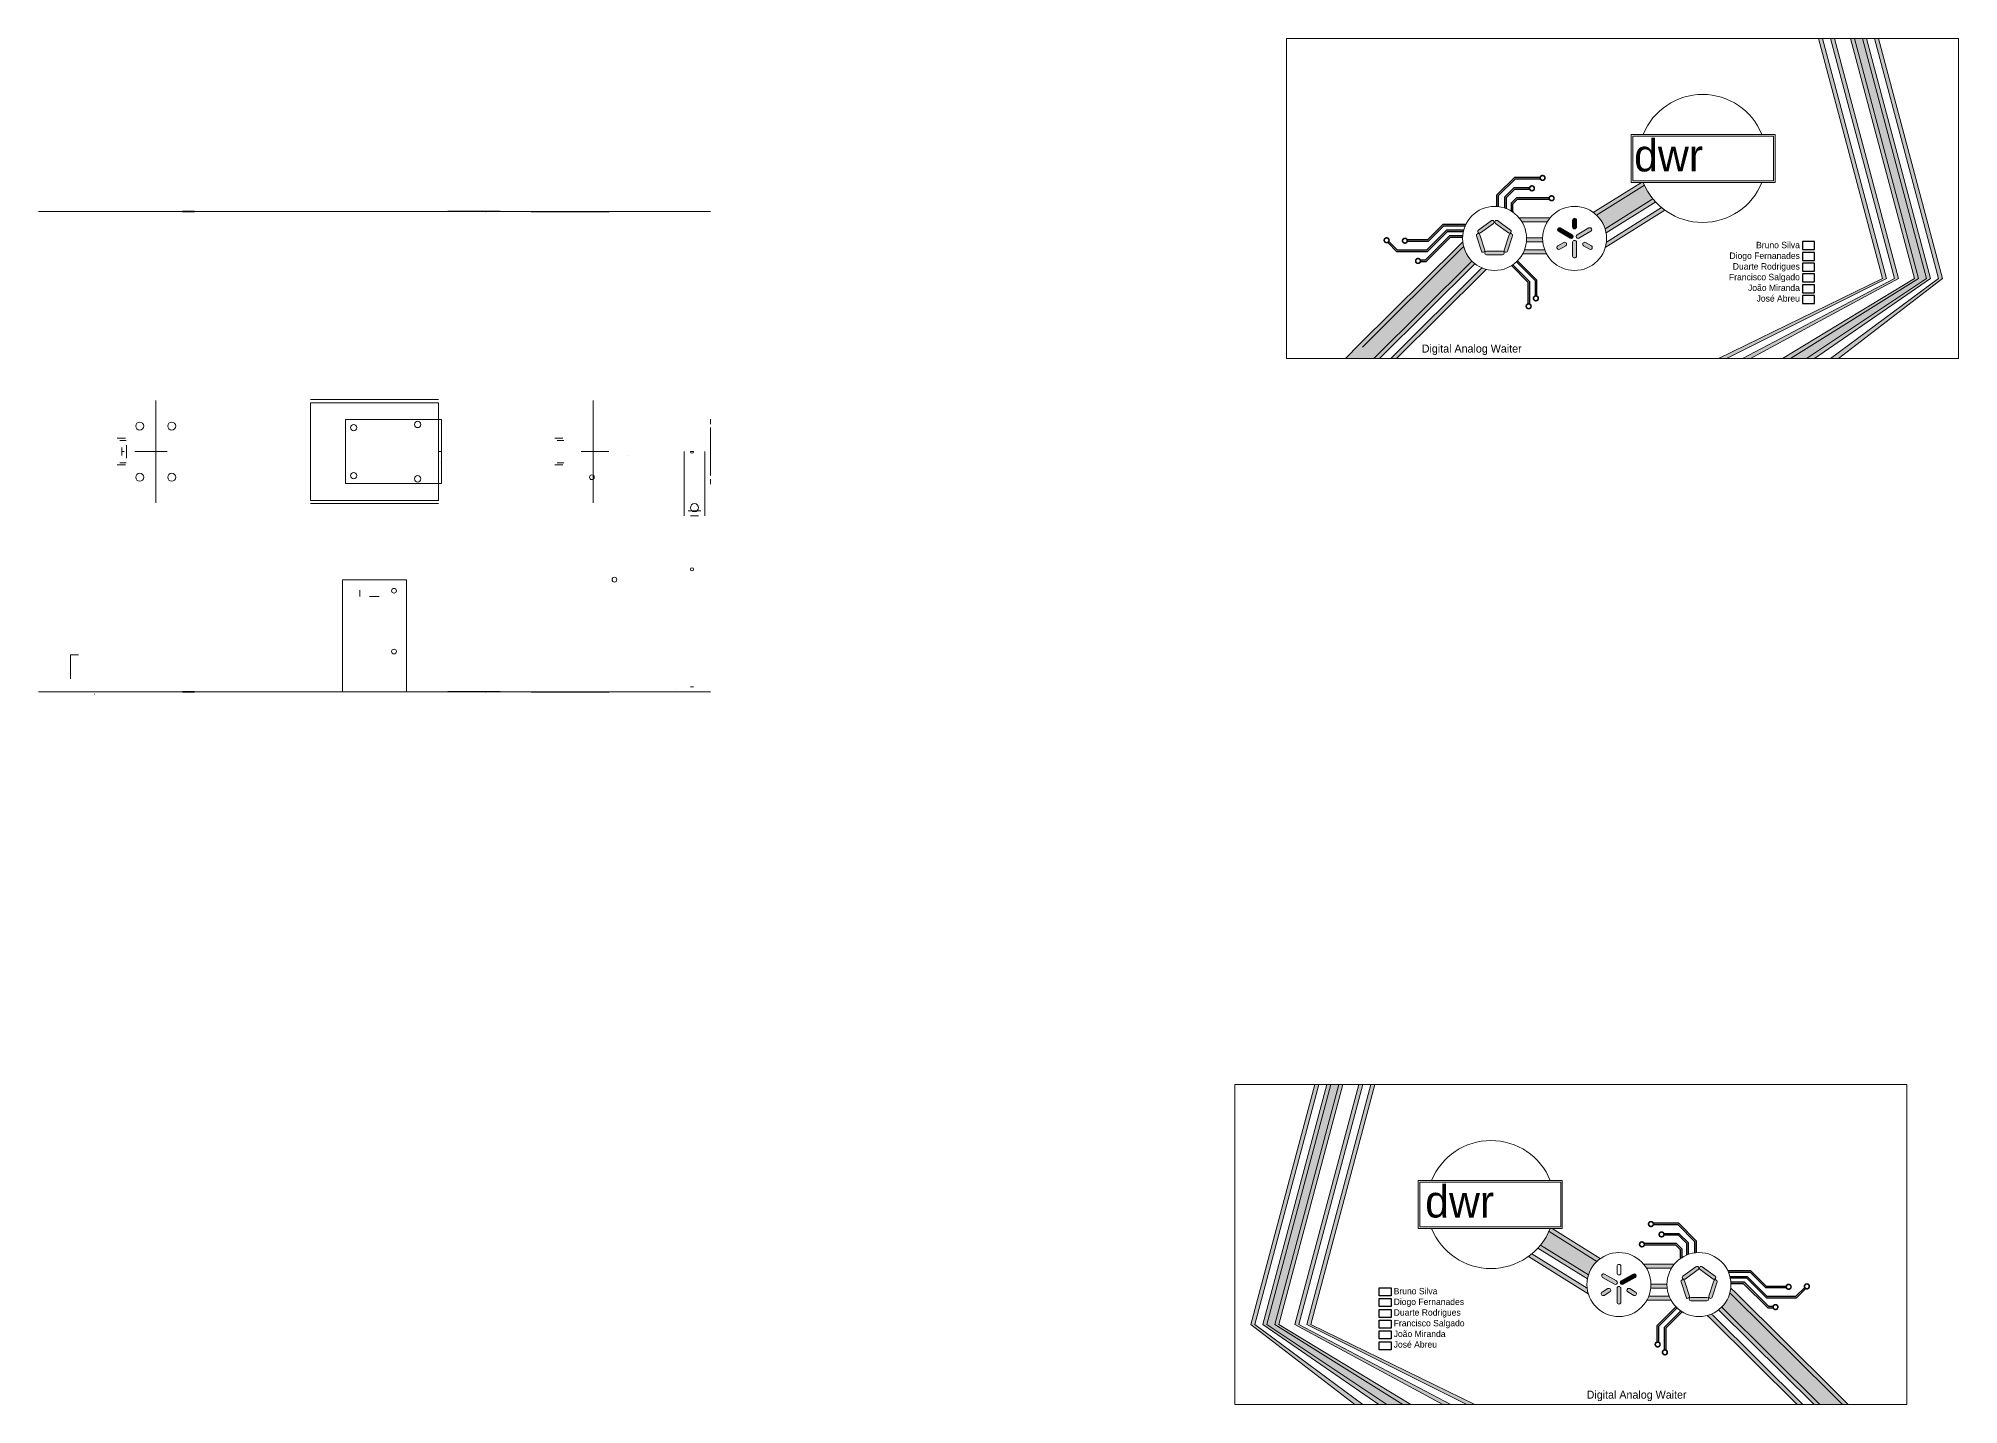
# Model space of a CAD drawing. Header units: millimetres. Extents: x 29 to 3003, y -283 to 1331.
# Drawn here: x 1803 to 3003, y -283 to 571 of the extents above; entities that cross this region are included whole.
import ezdxf

# ---------------------------------------------------------------- set-up
doc = ezdxf.new("R2010")
doc.units = ezdxf.units.MM
doc.layers.get('0').update_dxf_attribs({"lineweight": 9})
for name, color, linetype, lineweight in [('Caixa', 7, 'Continuous', 9), ('Hinges', 7, 'Continuous', 9), ('Motor', 7, 'Continuous', 9), ('Wheel', 7, 'Continuous', 9)]:
    doc.layers.add(name, color=color, linetype=linetype, lineweight=lineweight)
doc.layers.add('PCB', color=7, linetype='Continuous')
doc.styles.add('y', font='bgothl.ttf')
picture_1 = doc.add_image_def('image2.png', size_in_pixel=(450, 300))

# ---------------------------------------------------------------- blocks, each defined once
blk = doc.blocks.new('*U180')
for points in [[(1.2, 11.2, 1), (-1.2, 11.2), (-1.2, 7, 1), (1.2, 7)], [(-1.2, -2.6), (-1.2, -11.2, 1), (1.2, -11.2), (1.2, -2.6, 1)]]:
    blk.add_lwpolyline(points, format="xyb", close=True)
blk = doc.blocks.new('*U181')
at = {"color": 0, "linetype": 'ByBlock', "lineweight": -2, "transparency": 16777216}
for p, rotation in [((1024.8, 137.4), 120), ((1025.1, 137.4), 240)]:
    blk.add_blockref('*U180', p, dxfattribs=dict(at, rotation=rotation))
blk.add_blockref('*U180', (1025, 137.7), dxfattribs=at)
blk = doc.blocks.new('*U182')
blk.add_lwpolyline([(-5, -1.1, -1), (-5, 1.1), (5, 1.1, -1), (5, -1.1), (5, -1.1)], format="xyb", close=True)
blk = doc.blocks.new('*U183')
at = {"color": 0, "linetype": 'ByBlock', "lineweight": -2, "transparency": 16777216}
for p, rotation in [((1059.4, 144.6), 216), ((1070.1, 144.6), 144), ((1056.1, 134.5), 288), ((1073.4, 134.5), 71.99999999999999)]:
    blk.add_blockref('*U182', p, dxfattribs=dict(at, rotation=rotation))
blk.add_blockref('*U182', (1064.7, 128.2), dxfattribs=at)
blk = doc.blocks.new('*U178')
at = {"layer": 'PCB', "linetype": 'ByBlock'}
image = blk.add_image(picture_1, insert=(-3.75, -2.5), size_in_units=(7.5, 5), dxfattribs=at)
image.dxf.flags = 7
blk = doc.blocks.new('*U179')
at = {"layer": 'PCB', "color": 0, "linetype": 'ByBlock', "lineweight": -2, "transparency": 16777216}
for p in [(0, 0), (0, -6.7), (0, -13.5), (0, -20.2), (0, -27), (0, -33.7)]:
    blk.add_blockref('*U178', p, dxfattribs=at)
blk = doc.blocks.new('Livery')
at = {"layer": 'PCB', "linetype": 'ByBlock'}
h = blk.add_hatch(color=256, dxfattribs=at)
h.dxf.hatch_style = 1
h.paths.add_polyline_path([(332.5, 0), (335, 0), (375, -150), (275, -200), (270, -200), (372.5, -150)])
h.paths.add_polyline_path([(352.5, 0), (355, 0), (395, -150), (315, -200), (310, -200), (392.5, -150)])
h.paths.add_polyline_path([(340, 0), (342.5, 0), (382.5, -150), (290, -200), (285, -200), (380, -150)])
h.paths.add_polyline_path([(360, 0), (362.5, 0), (402.5, -150), (330, -200), (325, -200), (400, -150)])
h.paths.add_polyline_path([(367.5, 0), (370, 0), (410, -150), (345, -200), (340, -200), (407.5, -150)])
h.paths.add_polyline_path([(221.8, -90), (222.9, -90, 0.012187), (223.7, -91.8), (193.8, -110.5, 0.032941), (191.7, -108.8)])
h.paths.add_polyline_path([(229, -100.3, 0.015823), (230.7, -102.2), (199.7, -121.5, 0.032941), (199.1, -119)])
h.paths.add_polyline_path([(234.4, -105.7, 0.016645), (236.5, -107.4), (199.2, -130.7, 0.04326), (199.9, -127.3)])
h.paths.add_polyline_path([(107, -130.2), (110.1, -127.2, 0.03795), (110.7, -130.1), (108.8, -132), (47.4, -192.9), (40.3, -200), (36.8, -200), (45.6, -191.1)])
h.paths.add_polyline_path([(115.8, -139.1, 0.031339), (117.7, -140.8), (117.6, -140.9), (58, -200), (54.5, -200)])
h.paths.add_polyline_path([(121.1, -144.4), (122.2, -143.4, 0.034785), (124.8, -144.3), (122.9, -146.2), (68.7, -200), (65.1, -200)])
h.paths.add_polyline_path([(201.5, -197.5), (84.1, -197.5), (84.1, -190), (201.5, -190)], flags=9)
h.paths.add_polyline_path([(322.8, -169), (240, -169), (240, -123.8), (322.8, -123.8)], flags=9)
h.paths.add_polyline_path([(305.2, -87.2), (216.5, -87.2), (216.5, -62.6), (305.2, -62.6)], flags=9)
h = blk.add_hatch(dxfattribs=at)
h.set_pattern_fill('HONEY', color=256, scale=0.5)
h.set_pattern_definition([(0, (-437.5, -205), (2.38125, 1.3748153), [1.5875, -3.175]), (120, (-437.5, -205), (-2.38125, 1.3748153), [1.5875, -3.175]), (60, (-437.5, -205), (5e-09, 2.7496307), [-3.175, 1.5875])])
h.paths.add_polyline_path([(355, 0), (360, 0), (400, -150), (325, -200), (315, -200), (395, -150)])
h.paths.add_polyline_path([(108.8, -132), (110.7, -130.1, 0.131713), (115.8, -139.1), (54.5, -200), (40.3, -200), (47.4, -192.9)])
h.paths.add_polyline_path([(223.7, -91.8, 0.062746), (229, -100.3), (199.1, -119, 0.127017), (193.8, -110.5)])
h = blk.add_hatch(color=256, dxfattribs=at)
h.dxf.hatch_style = 1
h.paths.add_polyline_path([(144, -99.4), (164.2, -99.4, 0.085164), (164.1, -99.9, 0.085164), (164.2, -100.4), (144.4, -100.4), (141.5, -103.3), (141.5, -108), (141.5, -108.6, 0.014981), (140.5, -108), (140.5, -102.8)])
h.paths.add_polyline_path([(142.3, -93.2), (151.9, -93.2, 0.085164), (151.9, -93.7, 0.085164), (151.9, -94.2), (142.7, -94.2), (137.5, -99.4), (137.5, -106.5, 0.013347), (136.5, -106.1), (136.5, -98.9)])
h.paths.add_polyline_path([(142.6, -86.7), (158.6, -86.7, 0.085164), (158.5, -87.2, 0.085164), (158.6, -87.7), (143.1, -87.7), (132.5, -98.2), (132.5, -105.2, 0.012565), (131.5, -105.1), (131.5, -97.8)])
h.paths.add_polyline_path([(99.9, -119.9), (110.7, -119.9, 0.012843), (110.4, -120.9), (100.3, -120.9), (87.9, -133.3), (69, -133.3), (63.2, -127.5, 0.171573), (63.9, -126.8), (69.4, -132.3), (87.5, -132.3)])
h.paths.add_polyline_path([(101.8, -123.4), (110.1, -123.4, 0.012523), (110, -124.4), (102.3, -124.4), (87, -139.6), (83.6, -139.6, 0.085164), (83.7, -139.1, 0.085164), (83.6, -138.6), (86.6, -138.6)])
h.paths.add_polyline_path([(97.7, -116.3), (112, -116.3, 0.013708), (111.5, -117.3), (98.1, -117.3), (88.5, -126.9), (75.4, -126.9, 0.085164), (75.5, -126.4, 0.085164), (75.4, -125.9), (88.1, -125.9)])
h.paths.add_polyline_path([(143.7, -139.6, 0.012502), (144.4, -138.9), (156.3, -150.8), (156.3, -161, 0.171573), (155.3, -161), (155.3, -151.2)])
h.paths.add_polyline_path([(140.7, -142.2), (140.5, -142, 0.012774), (141.4, -141.5), (151.8, -151.9), (151.8, -165.9, 0.171573), (150.8, -165.9), (150.8, -152.3)])
h = blk.add_hatch(color=256, dxfattribs=at)
h.dxf.hatch_style = 1
h.paths.add_polyline_path([(190.1, -120.5, 1), (188.9, -118.5), (181.5, -122.7, 1), (182.7, -124.8)])
h.paths.add_polyline_path([(189.3, -131.7, 1), (190.5, -129.7), (186.8, -127.6, 1), (185.6, -129.6)])
h.paths.add_polyline_path([(181.2, -127.5, 1), (178.8, -127.5), (178.8, -136, 1), (181.2, -136)])
h.paths.add_polyline_path([(174.4, -129.6, 1), (173.2, -127.6), (169.5, -129.7, 1), (170.7, -131.7)])
h.paths.add_polyline_path([(171.1, -118.5, 1), (169.9, -120.5), (177.3, -124.8, 1), (178.5, -122.7)])
h.paths.add_polyline_path([(141.2, -123.4, 1), (139.2, -122.7), (136.1, -132.2, 1), (138.2, -132.9)])
h.paths.add_polyline_path([(138.7, -121.5, 1), (140, -119.7), (132, -113.8, 1), (130.7, -115.6)])
h.paths.add_polyline_path([(120, -119.7, 1), (121.3, -121.5), (129.3, -115.6, 1), (128, -113.8)])
h.paths.add_polyline_path([(121.8, -132.9, 1), (123.9, -132.2), (120.8, -122.7, 1), (118.8, -123.4)])
h.paths.add_polyline_path([(135, -135.2, 1), (135, -133), (125, -133, 1), (125, -135.2)])
h = blk.add_hatch(color=256, dxfattribs=at)
h.dxf.hatch_style = 1
h.paths.add_polyline_path([(162.9, -114.7, -0.038435), (164.7, -112.2), (145.3, -112.2, -0.038435), (147.1, -114.7)])
h.paths.add_polyline_path([(160.1, -127.2, -0.031314), (160, -124.7), (150, -124.7, -0.031314), (149.9, -127.2)])
h.paths.add_polyline_path([(148.7, -132.2, -0.034515), (147.5, -134.7), (162.5, -134.7, -0.034515), (161.3, -132.2)])
h = blk.add_hatch(color=256, dxfattribs=at)
h.dxf.hatch_style = 1
h.paths.add_polyline_path([(171.1, -118.5, 1), (169.9, -120.5), (177.3, -124.8, 1), (178.5, -122.7)])
at = {"layer": 'PCB', "linetype": 'ByBlock', "lineweight": -3}
h = blk.add_hatch(color=256, dxfattribs=at)
h.dxf.hatch_style = 1
h.paths.add_polyline_path([(181.2, -113.6, 1), (178.8, -113.6), (178.8, -117.8, 1), (181.2, -117.8)])
for p, q in [((332.5, 0), (372.5, -150)), ((335, 0), (375, -150)), ((380, -150), (340, 0)), ((342.5, 0), (382.5, -150)), ((352.5, 0), (392.5, -150)), ((355, 0), (395, -150)), ((360, 0), (400, -150)), ((362.5, 0), (402.5, -150)), ((367.5, 0), (407.5, -150)), ((370, 0), (410, -150)), ((260.4, -60), (215.4, -60)), ((215.4, -60), (215.4, -90)), ((260.4, -61), (216.4, -61)), ((216.4, -61), (216.4, -89)), ((305.4, -60), (260.4, -60)), ((304.4, -61), (260.4, -61)), ((304.4, -89), (304.4, -61)), ((305.4, -90), (305.4, -60)), ((221.8, -90), (191.7, -108.8)), ((223.7, -91.8), (193.8, -110.5)), ((215.4, -90), (305.4, -90)), ((216.4, -89), (304.4, -89)), ((229, -100.3), (199.1, -119)), ((236.5, -107.4), (199.2, -130.7)), ((230.7, -102.2), (199.7, -121.5)), ((234.4, -105.7), (199.9, -127.3)), ((164.7, -112.2), (145.3, -112.2)), ((162.9, -114.7), (147.1, -114.7)), ((107, -130.2), (45.6, -191.1)), ((107, -130.2), (110.1, -127.2)), ((108.8, -132), (110.7, -130.1)), ((160.1, -127.2), (149.9, -127.2)), ((160, -124.7), (150, -124.7)), ((108.8, -132), (47.4, -192.9)), ((115.8, -139.1), (54.5, -200)), ((117.6, -140.9), (58, -200)), ((117.6, -140.9), (117.7, -140.8)), ((121.1, -144.4), (122.2, -143.4)), ((162.5, -134.7), (147.5, -134.7)), ((161.3, -132.2), (148.7, -132.2)), ((121.1, -144.4), (65.1, -200)), ((122.9, -146.2), (68.7, -200)), ((122.9, -146.2), (124.8, -144.3)), ((270, -200), (372.5, -150)), ((275, -200), (375, -150)), ((380, -150), (285, -200)), ((290, -200), (382.5, -150)), ((310, -200), (392.5, -150)), ((315, -200), (395, -150)), ((325, -200), (400, -150)), ((330, -200), (402.5, -150)), ((407.5, -150), (340, -200)), ((410, -150), (345, -200)), ((45.6, -191.1), (36.8, -200))]:
    blk.add_line(p, q)
blk.add_lwpolyline([(0, -200), (420, -200), (420, 0), (0, 0)], close=True)
for centre in [(130, -125), (180, -125)]:
    blk.add_circle(centre, 20)
for start, end in [(22.017, 157.983), (202.0316, 337.9684)]:
    blk.add_arc((260, -75), 40, start, end)
at = {"layer": 'PCB', "linetype": 'ByBlock'}
for p, q in [((141.5, -108), (141.5, -108.6)), ((140.7, -142.2), (140.5, -142))]:
    blk.add_line(p, q, dxfattribs=at)
for points in [[(131.5, -105.1), (131.5, -97.8), (142.6, -86.7), (158.6, -86.7)], [(132.5, -105.2), (132.5, -98.2), (143.1, -87.7), (158.6, -87.7)], [(136.5, -106.1), (136.5, -98.9), (142.3, -93.2), (151.9, -93.2)], [(137.5, -106.5), (137.5, -99.4), (142.7, -94.2), (151.9, -94.2)], [(140.5, -108), (140.5, -102.8), (144, -99.4), (164.2, -99.4)], [(141.5, -108), (141.5, -103.3), (144.4, -100.4), (164.2, -100.4)], [(110.7, -119.9), (99.9, -119.9), (87.5, -132.3), (69.4, -132.3), (63.9, -126.8)], [(112, -116.3), (97.7, -116.3), (88.1, -125.9), (75.4, -125.9)], [(111.5, -117.3), (98.1, -117.3), (88.5, -126.9), (75.4, -126.9)], [(110.4, -120.9), (100.3, -120.9), (87.9, -133.3), (69, -133.3), (63.2, -127.5)], [(110.1, -123.4), (101.8, -123.4), (86.6, -138.6), (83.6, -138.6)], [(110, -124.4), (102.3, -124.4), (87, -139.6), (83.6, -139.6)], [(140.7, -142.2), (150.8, -152.3), (150.8, -165.9)], [(141.4, -141.5), (151.8, -151.9), (151.8, -165.9)], [(143.7, -139.6), (155.3, -151.2), (155.3, -161)], [(144.4, -138.9), (156.3, -150.8), (156.3, -161)]]:
    blk.add_lwpolyline(points, dxfattribs=at)
at = {"xscale": -1}
for name, p in [('*U183', (1194.7, -262.3)), ('*U181', (1205, -262.5))]:
    blk.add_blockref(name, p, dxfattribs=at)
at = {"layer": 'PCB', "linetype": 'ByBlock', "lineweight": -3, "xscale": -1}
blk.add_blockref('*U179', (326.1, -129.5), dxfattribs=at)
at = {"style": 'y'}
for s, height, p in [('dwr', 20, (217.2, -83.1)), ('Digital Analog Waiter', 5, (84.5, -196.3))]:
    blk.add_text(s, height=height, dxfattribs=at).set_placement(p)
at = {"insert": (320.8, -127.1), "char_height": 4, "attachment_point": 3, "style": 'y'}
blk.add_mtext_dynamic_manual_height_columns('Bruno Silva\\PDiogo Fernanades\\PDuarte Rodrigues\\PFrancisco Salgado\\PJoão Miranda\\PJosé Abreu', width=86.607, gutter_width=150, heights=[0], dxfattribs=at)
blk = doc.blocks.new('*U200')
for points in [[(1.2, 11.2, 1), (-1.2, 11.2), (-1.2, 7, 1), (1.2, 7)], [(-1.2, -2.6), (-1.2, -11.2, 1), (1.2, -11.2), (1.2, -2.6, 1)]]:
    blk.add_lwpolyline(points, format="xyb", close=True)
blk = doc.blocks.new('*U202')
at = {"color": 0, "linetype": 'ByBlock', "lineweight": -2, "transparency": 16777216}
for p, rotation in [((1024.8, 137.4), 120), ((1025.1, 137.4), 240)]:
    blk.add_blockref('*U200', p, dxfattribs=dict(at, rotation=rotation))
blk.add_blockref('*U200', (1025, 137.7), dxfattribs=at)
blk = doc.blocks.new('*U203')
blk.add_lwpolyline([(-5, -1.1, -1), (-5, 1.1), (5, 1.1, -1), (5, -1.1), (5, -1.1)], format="xyb", close=True)
blk = doc.blocks.new('*U204')
at = {"color": 0, "linetype": 'ByBlock', "lineweight": -2, "transparency": 16777216}
for p, rotation in [((1059.4, 144.6), 216), ((1070.1, 144.6), 144), ((1056.1, 134.5), 288), ((1073.4, 134.5), 71.99999999999999)]:
    blk.add_blockref('*U203', p, dxfattribs=dict(at, rotation=rotation))
blk.add_blockref('*U203', (1064.7, 128.2), dxfattribs=at)
blk = doc.blocks.new('*U205')
at = {"layer": 'PCB', "linetype": 'ByBlock'}
image = blk.add_image(picture_1, insert=(-3.75, -2.5), size_in_units=(7.5, 5), dxfattribs=at)
image.dxf.flags = 7
blk = doc.blocks.new('*U206')
at = {"layer": 'PCB', "color": 0, "linetype": 'ByBlock', "lineweight": -2, "transparency": 16777216}
for p in [(0, 0), (0, -6.7), (0, -13.5), (0, -20.2), (0, -27), (0, -33.7)]:
    blk.add_blockref('*U205', p, dxfattribs=at)
blk = doc.blocks.new('Livery 2')
at = {"layer": 'PCB', "linetype": 'ByBlock'}
h = blk.add_hatch(color=256, dxfattribs=at)
h.dxf.hatch_style = 1
h.paths.add_polyline_path([(87.5, 0), (85, 0), (45, -150), (145, -200), (150, -200), (47.5, -150)])
h.paths.add_polyline_path([(67.5, 0), (65, 0), (25, -150), (105, -200), (110, -200), (27.5, -150)])
h.paths.add_polyline_path([(80, 0), (77.5, 0), (37.5, -150), (130, -200), (135, -200), (40, -150)])
h.paths.add_polyline_path([(60, 0), (57.5, 0), (17.5, -150), (90, -200), (95, -200), (20, -150)])
h.paths.add_polyline_path([(52.5, 0), (50, 0), (10, -150), (75, -200), (80, -200), (12.5, -150)])
h.paths.add_polyline_path([(198.2, -90), (197.1, -90, -0.012187), (196.3, -91.8), (226.2, -110.5, -0.032941), (228.3, -108.8)])
h.paths.add_polyline_path([(191, -100.3, -0.015823), (189.3, -102.2), (220.3, -121.5, -0.032941), (220.9, -119)])
h.paths.add_polyline_path([(185.6, -105.7, -0.016645), (183.5, -107.4), (220.8, -130.7, -0.04326), (220.1, -127.3)])
h.paths.add_polyline_path([(313, -130.2), (309.9, -127.2, -0.03795), (309.3, -130.1), (311.2, -132), (372.6, -192.9), (379.7, -200), (383.2, -200), (374.4, -191.1)])
h.paths.add_polyline_path([(304.2, -139.1, -0.031339), (302.3, -140.8), (302.4, -140.9), (362, -200), (365.5, -200)])
h.paths.add_polyline_path([(298.9, -144.4), (297.8, -143.4, -0.034785), (295.2, -144.3), (297.1, -146.2), (351.3, -200), (354.9, -200)])
h.paths.add_polyline_path([(218.5, -197.5), (335.9, -197.5), (335.9, -190), (218.5, -190)], flags=9)
h.paths.add_polyline_path([(97.2, -169), (180, -169), (180, -123.8), (97.2, -123.8)], flags=9)
h.paths.add_polyline_path([(114.8, -87.2), (203.5, -87.2), (203.5, -62.6), (114.8, -62.6)], flags=9)
h = blk.add_hatch(dxfattribs=at)
h.set_pattern_fill('HONEY', color=256, scale=0.5)
h.set_pattern_definition([(0, (-5, -205), (2.38125, 1.3748153), [1.5875, -3.175]), (120, (-5, -205), (-2.38125, 1.3748153), [1.5875, -3.175]), (60, (-5, -205), (5e-09, 2.7496307), [-3.175, 1.5875])])
h.paths.add_polyline_path([(65, 0), (60, 0), (20, -150), (95, -200), (105, -200), (25, -150)])
h.paths.add_polyline_path([(365.5, -200), (379.7, -200), (372.6, -192.9), (311.2, -132), (309.3, -130.1, -0.131713), (304.2, -139.1)])
h.paths.add_polyline_path([(220.9, -119, -0.127017), (226.2, -110.5), (196.3, -91.8, -0.062746), (191, -100.3)])
h = blk.add_hatch(color=256, dxfattribs=at)
h.dxf.hatch_style = 1
h.paths.add_polyline_path([(276, -99.4), (255.8, -99.4, -0.085164), (255.9, -99.9, -0.085164), (255.8, -100.4), (275.6, -100.4), (278.5, -103.3), (278.5, -108), (278.5, -108.6, -0.014981), (279.5, -108), (279.5, -102.8)])
h.paths.add_polyline_path([(277.7, -93.2), (268.1, -93.2, -0.085164), (268.1, -93.7, -0.085164), (268.1, -94.2), (277.3, -94.2), (282.5, -99.4), (282.5, -106.5, -0.013347), (283.5, -106.1), (283.5, -98.9)])
h.paths.add_polyline_path([(277.4, -86.7), (261.4, -86.7, -0.085164), (261.5, -87.2, -0.085164), (261.4, -87.7), (276.9, -87.7), (287.5, -98.2), (287.5, -105.2, -0.012565), (288.5, -105.1), (288.5, -97.8)])
h.paths.add_polyline_path([(320.1, -119.9), (309.3, -119.9, -0.012843), (309.6, -120.9), (319.7, -120.9), (332.1, -133.3), (351, -133.3), (356.8, -127.5, -0.171573), (356.1, -126.8), (350.6, -132.3), (332.5, -132.3)])
h.paths.add_polyline_path([(318.2, -123.4), (309.9, -123.4, -0.012523), (310, -124.4), (317.7, -124.4), (333, -139.6), (336.4, -139.6, -0.085164), (336.3, -139.1, -0.085164), (336.4, -138.6), (333.4, -138.6)])
h.paths.add_polyline_path([(322.3, -116.3), (308, -116.3, -0.013708), (308.5, -117.3), (321.9, -117.3), (331.5, -126.9), (344.6, -126.9, -0.085164), (344.5, -126.4, -0.085164), (344.6, -125.9), (331.9, -125.9)])
h.paths.add_polyline_path([(276.3, -139.6, -0.012502), (275.6, -138.9), (263.7, -150.8), (263.7, -161, -0.171573), (264.7, -161), (264.7, -151.2)])
h.paths.add_polyline_path([(279.3, -142.2), (279.5, -142, -0.012774), (278.6, -141.5), (268.2, -151.9), (268.2, -165.9, -0.171573), (269.2, -165.9), (269.2, -152.3)])
h = blk.add_hatch(color=256, dxfattribs=at)
h.dxf.hatch_style = 1
h.paths.add_polyline_path([(237.3, -124.8, 1), (238.5, -122.7), (231.1, -118.5, 1), (229.9, -120.5)])
h.paths.add_polyline_path([(233.2, -127.6), (229.5, -129.7, 1), (230.7, -131.7), (234.4, -129.6, 1)])
h.paths.add_polyline_path([(238.8, -136, 1), (241.2, -136), (241.2, -127.5, 1), (238.8, -127.5)])
h.paths.add_polyline_path([(249.3, -131.7, 1), (250.5, -129.7), (246.8, -127.6, 1), (245.6, -129.6)])
h.paths.add_polyline_path([(241.5, -122.7, 1), (242.7, -124.8), (250.1, -120.5, 1), (248.9, -118.5)])
h.paths.add_polyline_path([(281.8, -132.9, 1), (283.9, -132.2), (280.8, -122.7, 1), (278.8, -123.4)])
h.paths.add_polyline_path([(289.3, -115.6, 1), (288, -113.8), (280, -119.7, 1), (281.3, -121.5)])
h.paths.add_polyline_path([(292, -113.8, 1), (290.7, -115.6), (298.7, -121.5, 1), (300, -119.7)])
h.paths.add_polyline_path([(301.2, -123.4, 1), (299.2, -122.7), (296.1, -132.2, 1), (298.2, -132.9)])
h.paths.add_polyline_path([(295, -135.2, 1), (295, -133), (285, -133, 1), (285, -135.2)])
h = blk.add_hatch(color=256, dxfattribs=at)
h.dxf.hatch_style = 1
h.paths.add_polyline_path([(241.5, -122.7, 1), (242.7, -124.8), (250.1, -120.5, 1), (248.9, -118.5)])
h = blk.add_hatch(color=256, dxfattribs=at)
h.dxf.hatch_style = 1
h.paths.add_polyline_path([(272.9, -114.7, -0.038435), (274.7, -112.2), (255.3, -112.2, -0.038435), (257.1, -114.7)])
h.paths.add_polyline_path([(270.1, -127.2, -0.031314), (270, -124.7), (260, -124.7, -0.031314), (259.9, -127.2)])
h.paths.add_polyline_path([(258.7, -132.2, -0.034515), (257.5, -134.7), (272.5, -134.7, -0.034515), (271.3, -132.2)])
for p, q in [((0, 0), (50, 0)), ((50, 0), (10, -150)), ((52.5, 0), (12.5, -150)), ((57.5, 0), (17.5, -150)), ((60, 0), (20, -150)), ((65, 0), (25, -150)), ((67.5, 0), (27.5, -150)), ((77.5, 0), (37.5, -150)), ((40, -150), (80, 0)), ((85, 0), (45, -150)), ((87.5, 0), (47.5, -150)), ((114.6, -90), (114.6, -60)), ((114.6, -60), (159.6, -60)), ((115.6, -89), (115.6, -61)), ((115.6, -61), (159.6, -61)), ((159.6, -60), (204.6, -60)), ((159.6, -61), (203.6, -61)), ((203.6, -61), (203.6, -89)), ((204.6, -60), (204.6, -90)), ((204.6, -90), (114.6, -90)), ((203.6, -89), (115.6, -89)), ((196.3, -91.8), (226.2, -110.5)), ((198.2, -90), (228.3, -108.8)), ((183.5, -107.4), (220.8, -130.7)), ((185.6, -105.7), (220.1, -127.3)), ((189.3, -102.2), (220.3, -121.5)), ((191, -100.3), (220.9, -119)), ((255.3, -112.2), (274.7, -112.2)), ((257.1, -114.7), (272.9, -114.7)), ((259.9, -127.2), (270.1, -127.2)), ((260, -124.7), (270, -124.7)), ((311.2, -132), (309.3, -130.1)), ((313, -130.2), (309.9, -127.2)), ((313, -130.2), (374.4, -191.1)), ((257.5, -134.7), (272.5, -134.7)), ((258.7, -132.2), (271.3, -132.2)), ((298.9, -144.4), (297.8, -143.4)), ((302.4, -140.9), (302.3, -140.8)), ((302.4, -140.9), (362, -200)), ((304.2, -139.1), (365.5, -200)), ((311.2, -132), (372.6, -192.9)), ((10, -150), (75, -200)), ((12.5, -150), (80, -200)), ((90, -200), (17.5, -150)), ((95, -200), (20, -150)), ((105, -200), (25, -150)), ((110, -200), (27.5, -150)), ((130, -200), (37.5, -150)), ((40, -150), (135, -200)), ((145, -200), (45, -150)), ((150, -200), (47.5, -150)), ((297.1, -146.2), (295.2, -144.3)), ((297.1, -146.2), (351.3, -200)), ((298.9, -144.4), (354.9, -200)), ((374.4, -191.1), (383.2, -200)), ((0, -200), (75, -200)), ((372.6, -192.9), (379.7, -200))]:
    blk.add_line(p, q)
blk.add_lwpolyline([(0, -200), (420, -200), (420, 0), (0, 0)], close=True)
for centre in [(240, -125), (290, -125)]:
    blk.add_circle(centre, 20)
for start, end in [(22.017, 157.983), (202.0316, 337.9684)]:
    blk.add_arc((160, -75), 40, start, end)
for p, q in [((278.5, -108), (278.5, -108.6)), ((279.3, -142.2), (279.5, -142))]:
    blk.add_line(p, q, dxfattribs=at)
for points in [[(288.5, -105.1), (288.5, -97.8), (277.4, -86.7), (261.4, -86.7)], [(287.5, -105.2), (287.5, -98.2), (276.9, -87.7), (261.4, -87.7)], [(283.5, -106.1), (283.5, -98.9), (277.7, -93.2), (268.1, -93.2)], [(282.5, -106.5), (282.5, -99.4), (277.3, -94.2), (268.1, -94.2)], [(279.5, -108), (279.5, -102.8), (276, -99.4), (255.8, -99.4)], [(278.5, -108), (278.5, -103.3), (275.6, -100.4), (255.8, -100.4)], [(308, -116.3), (322.3, -116.3), (331.9, -125.9), (344.6, -125.9)], [(308.5, -117.3), (321.9, -117.3), (331.5, -126.9), (344.6, -126.9)], [(309.3, -119.9), (320.1, -119.9), (332.5, -132.3), (350.6, -132.3), (356.1, -126.8)], [(309.6, -120.9), (319.7, -120.9), (332.1, -133.3), (351, -133.3), (356.8, -127.5)], [(309.9, -123.4), (318.2, -123.4), (333.4, -138.6), (336.4, -138.6)], [(310, -124.4), (317.7, -124.4), (333, -139.6), (336.4, -139.6)], [(275.6, -138.9), (263.7, -150.8), (263.7, -161)], [(276.3, -139.6), (264.7, -151.2), (264.7, -161)], [(278.6, -141.5), (268.2, -151.9), (268.2, -165.9)], [(279.3, -142.2), (269.2, -152.3), (269.2, -165.9)]]:
    blk.add_lwpolyline(points, dxfattribs=at)
for name, p in [('*U202', (-785, -262.5)), ('*U204', (-774.7, -262.3))]:
    blk.add_blockref(name, p)
at = {"layer": 'PCB', "linetype": 'ByBlock', "lineweight": -3}
blk.add_blockref('*U206', (93.9, -129.5), dxfattribs=at)
at = {"style": 'y'}
for s, height, p in [('dwr', 20, (118.9, -83.1)), ('Digital Analog Waiter', 5, (219.8, -196.3))]:
    blk.add_text(s, height=height, dxfattribs=at).set_placement(p)
at = {"insert": (99.2, -127.1), "char_height": 4, "attachment_point": 1, "style": 'y'}
blk.add_mtext_dynamic_manual_height_columns('Bruno Silva\\PDiogo Fernanades\\PDuarte Rodrigues\\PFrancisco Salgado\\PJoão Miranda\\PJosé Abreu', width=86.607, gutter_width=150, heights=[0], dxfattribs=at)

msp = doc.modelspace()

# ---------------------------------------------------------------- linework, layer by layer
for p, q in [((1973.291, 345.106, -1.614), (2053.291, 345.106, -1.614)), ((1838.198, 161.106, 40.387), (1838.291, 161.106, 50.386))]:
    msp.add_line(p, q)
at = {"extrusion": (0, -1, 0)}
for p, q in [((2013.291, 343.106, -39.614), (1973.291, 343.106, -39.614)), ((1973.291, 343.106, -39.614), (1973.291, 343.106, -64.614)), ((1973.291, 343.106, -64.614), (2053.291, 343.106, -64.614)), ((1973.291, 343.106, -64.614), (1973.291, 282.106, -64.614)), ((2013.291, 343.106, -59.614), (2013.291, 343.106, -39.614)), ((2053.291, 343.106, -39.614), (2013.291, 343.106, -39.614)), ((2053.291, 343.106, -64.614), (2053.291, 343.106, -39.614)), ((2053.291, 282.106, -64.614), (2053.291, 343.106, -64.614)), ((1973.291, 282.106, -64.614), (1973.291, 282.106, -39.614)), ((1973.291, 282.106, -39.614), (2053.291, 282.106, -39.614)), ((2053.291, 282.106, -64.614), (1973.291, 282.106, -64.614)), ((2053.291, 282.106, -39.614), (2053.291, 282.106, -64.614)), ((1828.439, 185.606, 183.468), (1823.291, 185.606, 180.386)), ((1823.291, 185.606, 180.386), (1823.291, 170.606, 180.386))]:
    msp.add_line(p, q, dxfattribs=at)
at = {"extrusion": (0, 0, -1)}
for p, q in [((2055.291, 332.606, -66.614), (1995.291, 332.606, -66.614)), ((1995.291, 332.606, -66.614), (1995.291, 312.606, -66.614)), ((2055.291, 292.606, -66.614), (2055.291, 332.606, -66.614)), ((1995.291, 312.606, -66.614), (1995.291, 292.606, -66.614)), ((2055.291, 312.606, -66.614), (2053.291, 312.606, -66.614)), ((1995.291, 292.606, -66.614), (2055.291, 292.606, -66.614))]:
    msp.add_line(p, q, dxfattribs=at)
at = {"extrusion": (1, -4.44089e-16, 0)}
for p, q in [((2223.291, 312.606, 70.386), (2223.291, 327.606, 70.386)), ((2223.291, 327.606, 70.386), (2223.291, 327.606, 80.386)), ((2223.291, 327.606, 80.386), (2223.291, 312.606, 80.386)), ((2223.291, 312.606, 80.386), (2223.291, 297.606, 80.386)), ((2223.291, 297.606, 70.386), (2223.291, 312.606, 70.386)), ((2223.291, 297.606, 80.386), (2223.291, 297.606, 70.386))]:
    msp.add_line(p, q, dxfattribs=at)
at = {"extrusion": (0, 1.59117e-12, -1)}
msp.add_line((2055.291, 312.606, -66.614), (2053.291, 312.606, -66.614), dxfattribs=at)
at = {"extrusion": (1, 3.72744e-14, 5.45697e-14)}
msp.add_line((2054.541, 305.606, -65.464), (2054.541, 305.606, -65.464), dxfattribs=at)
msp.add_line((2054.541, 305.606, -65.464), (2054.541, 305.606, -65.464), dxfattribs=at)
msp.add_line((2054.541, 305.606, -65.464), (2054.541, 305.606, -65.464), dxfattribs=at)
msp.add_line((2054.541, 305.606, -65.464), (2054.541, 305.606, -65.464), dxfattribs=at)
at = {"extrusion": (-4.44089e-16, 0, -1)}
msp.add_line((2053.291, 280.106, -1.614), (1973.291, 280.106, -1.614), dxfattribs=at)
at = {"extrusion": (1.42109e-15, -1, -3.9443e-32)}
for p, q in [((2010.291, 280.106, -49.614), (2010.291, 280.106, -11.614)), ((2016.291, 280.106, -49.614), (2016.291, 280.106, -11.614))]:
    msp.add_line(p, q, dxfattribs=at)
at = {"extrusion": (1.33227e-15, -1, 0)}
msp.add_line((2010.291, 280.106, -49.614), (2013.291, 280.106, -49.614), dxfattribs=at)
at = {"extrusion": (0, -4.44089e-16, -1)}
msp.add_circle((-2000.291, 327.606, 67.614), 2, dxfattribs=at)
at = {"extrusion": (0, 0, -1)}
for centre in [(-2040.291, 329.606, 67.614), (-2000.291, 297.606, 67.614), (-2040.291, 295.606, 67.614)]:
    msp.add_circle(centre, 2, dxfattribs=at)
at = {"extrusion": (1, -4.44089e-16, 0)}
for centre in [(331.356, 75.386, 2223.291), (293.856, 75.386, 2223.291)]:
    msp.add_circle(centre, 1.5, dxfattribs=at)
at = {"extrusion": (0, -1, 0)}
for centre, radius in [((1823.291, 180.386, -162.606), 6), ((1838.291, 50.386, -162.606), 10)]:
    msp.add_circle(centre, radius, dxfattribs=at)
at = {"extrusion": (-4.05009e-14, -1, 0)}
for centre, start, end in [((2013.291, -49.614, -282.106), 180, 0), ((2013.291, -44.614, -282.106), 0, 180)]:
    msp.add_arc(centre, 3, start, end, dxfattribs=at)
at = {"extrusion": (1.42109e-15, -1, -3.9443e-32)}
msp.add_arc((2013.291, -49.614, -280.106), 3, 180, 0, dxfattribs=at)
at = {"extrusion": (2.62743e-46, -1, 5.91646e-31)}
msp.add_arc((2013.291, -11.614, -280.106), 3, 0, 180, dxfattribs=at)
at = {"layer": 'Caixa', "extrusion": (0, 1, 0)}
msp.add_line((2201.791, 164.106, 3.386), (2201.791, 164.106, 198.886), dxfattribs=at)
at = {"layer": 'Caixa'}
msp.add_line((2223.291, 162.606, 200.386), (2223.291, 162.606, 200.386), dxfattribs=at)
at = {"layer": 'Caixa', "elevation": 3.386}
msp.add_lwpolyline([(2212.791, 312.606), (2210.791, 312.606, 1)], format="xyb", close=True, dxfattribs=at)
at = {"layer": 'Caixa'}
for centre, radius in [((2149.216, 296.606, 1.886), 1.5), ((2213.291, 277.606, 1.886), 2.5), ((2211.791, 239.106, 3.386), 1), ((2163.291, 232.606, 1.886), 1.5), ((2025.541, 225.696, 1.886), 1.5), ((2025.541, 187.696, 1.886), 1.5)]:
    msp.add_circle(centre, radius, dxfattribs=at)
at = {"layer": 'Caixa', "extrusion": (0, 1, 0)}
for centre in [(-2211.791, 133.72, 165.606), (-2211.791, 68.553, 165.606)]:
    msp.add_circle(centre, 1, dxfattribs=at)
at = {"layer": 'Hinges'}
for p, q in [((1856.866, 312.606, -20.937), (1855.366, 312.606, -20.937)), ((1993.266, 162.606, 0.386), (1993.266, 232.606, 0.386)), ((1993.266, 232.606, 0.386), (2033.316, 232.606, 0.386)), ((2033.316, 232.606, 0.386), (2033.316, 162.606, 0.386))]:
    msp.add_line(p, q, dxfattribs=at)
at = {"layer": 'Hinges', "extrusion": (0, 0, -1)}
for p, q in [((2206.791, 312.606, 0.386), (2206.791, 272.606, 0.386)), ((2219.791, 312.606, 0.386), (2219.791, 272.606, 0.386))]:
    msp.add_line(p, q, dxfattribs=at)
at = {"layer": 'Hinges', "extrusion": (-1, 0, 0)}
msp.add_line((1855.366, 310.115, -23.421), (1855.366, 310.106, -5.523), dxfattribs=at)
at = {"layer": 'Hinges', "extrusion": (1, 0, 4.44089e-16)}
msp.add_line((2171.216, 310.115, -23.421), (2171.216, 310.106, -5.523), dxfattribs=at)
at = {"layer": 'Hinges', "extrusion": (0, -1, 0)}
msp.add_line((2210.791, 272.606, -44.614), (2213.291, 272.606, -44.614), dxfattribs=at)
at = {"layer": 'Hinges', "extrusion": (1, -2.25375e-14, 5.80071e-14), "elevation": 1858.366}
msp.add_lwpolyline([(310.606, -17.473), (308.606, -20.937), (310.606, -24.401), (314.606, -24.401), (316.606, -20.937), (314.606, -17.473)], close=True, dxfattribs=at)
at = {"layer": 'Hinges', "extrusion": (2.60396e-14, 1, 5.08482e-14), "elevation": 275.606}
msp.add_lwpolyline([(-2215.291, -41.149), (-2217.291, -44.614), (-2215.291, -48.078), (-2211.291, -48.078), (-2209.291, -44.614), (-2211.291, -41.149)], close=True, dxfattribs=at)
at = {"layer": 'Hinges', "extrusion": (0, -1, 0), "elevation": -272.606}
msp.add_lwpolyline([(2210.791, -44.614), (2210.791, -4.614, -1), (2215.791, -4.614), (2215.791, -44.614, -1)], format="xyb", close=True, dxfattribs=at)
at = {"layer": 'Hinges'}
for centre in [(1866.616, 328.606, -27.114), (1886.616, 328.606, -27.114), (1866.616, 296.606, -27.114), (1886.616, 296.606, -27.114)]:
    msp.add_circle(centre, 2.5, dxfattribs=at)
at = {"layer": 'Hinges', "extrusion": (1, -2.25085e-14, 5.80071e-14)}
msp.add_circle((312.606, -20.937, 1855.366), 2.5, dxfattribs=at)
at = {"layer": 'Hinges', "extrusion": (-2.2674e-14, 1, 5.62993e-14)}
msp.add_circle((-2213.291, -44.614, 272.606), 2.5, dxfattribs=at)
at = {"layer": 'Motor', "extrusion": (-1, 0, 0), "elevation": -2004.241}
msp.add_lwpolyline([(-222.106, -34.718), (-222.106, -32.718), (-222.106, -30.718), (-225.606, -30.718, 0.41421356), (-226.106, -31.218), (-226.106, -32.718), (-226.106, -34.218, 0.41421356), (-225.606, -34.718)], format="xyb", close=True, dxfattribs=at)
at = {"layer": 'Motor', "extrusion": (-1, 0, 0)}
msp.add_circle((-224.606, -32.718, -2004.241), 1, dxfattribs=at)
at = {"layer": 'Motor', "extrusion": (0, -1, 0)}
msp.add_circle((2013.291, -32.718, -222.106), 3, dxfattribs=at)
at = {"layer": 'PCB', "linetype": 'ByBlock', "const_width": 1}
for points in [[(2744.828, 483.642, -1), (2741.828, 483.642, -1)], [(2738.2, 477.146, -1), (2735.2, 477.146, -1)], [(2750.48, 470.948, -1), (2747.48, 470.948, -1)], [(2647.387, 444.692, -1), (2644.387, 444.692, -1)], [(2658.8, 444.408, -1), (2655.8, 444.408, -1)], [(2667.014, 431.757, -1), (2664.014, 431.757, -1)], [(2740.665, 408.398, -1), (2737.665, 408.398, -1)], [(2736.129, 403.458, -1), (2733.129, 403.458, -1)], [(2809.59, -170.011, 1), (2812.59, -170.011, 1)], [(2816.218, -176.507, 1), (2819.218, -176.507, 1)], [(2803.938, -182.705, 1), (2806.938, -182.705, 1)], [(2895.618, -209.245, 1), (2898.618, -209.245, 1)], [(2907.031, -208.961, 1), (2910.031, -208.961, 1)], [(2887.404, -221.896, 1), (2890.404, -221.896, 1)], [(2813.753, -245.255, 1), (2816.753, -245.255, 1)], [(2818.289, -250.195, 1), (2821.289, -250.195, 1)]]:
    msp.add_lwpolyline(points, format="xyb", close=True, dxfattribs=at)
at = {"layer": 'Wheel'}
for p, q in [((1876.616, 280.606, -28.614), (1876.616, 344.606, -28.614)), ((2149.966, 280.606, -28.614), (2149.966, 344.606, -28.614)), ((1856.205, 320.946, -58.017), (1852.61, 320.946, -58.017)), ((1856.205, 320.946, -58.017), (1854.174, 320.946, -58.017)), ((1856.205, 320.946, -58.017), (1856.205, 320.946, -54.635)), ((2129.555, 320.946, -58.017), (2125.96, 320.946, -58.017)), ((2129.555, 320.946, -58.017), (2127.524, 320.946, -58.017)), ((2129.555, 320.946, -58.017), (2129.555, 320.946, -54.635)), ((1856.205, 304.267, -58.017), (1852.61, 304.267, -58.017)), ((1856.205, 304.267, -58.017), (1854.174, 304.267, -58.017)), ((1856.205, 304.267, -58.017), (1856.205, 304.267, -54.635)), ((2129.555, 304.267, -58.017), (2125.96, 304.267, -58.017)), ((2129.555, 304.267, -58.017), (2127.524, 304.267, -58.017)), ((2129.555, 304.267, -58.017), (2129.555, 304.267, -54.635))]:
    msp.add_line(p, q, dxfattribs=at)
at = {"layer": 'Wheel', "extrusion": (-7.6756e-15, -1, 7.39557e-32)}
for p, q in [((1856.205, 320.946, -58.017), (1857.641, 320.946, -59.453)), ((2129.555, 320.946, -58.017), (2130.991, 320.946, -59.453))]:
    msp.add_line(p, q, dxfattribs=at)
at = {"layer": 'Wheel', "extrusion": (0, 0, -1)}
for p, q in [((1876.616, 312.606, -28.614), (1863.567, 312.606, -28.614)), ((1863.567, 312.606, -28.614), (1883.659, 312.606, -28.614))]:
    msp.add_line(p, q, dxfattribs=at)
at = {"layer": 'Wheel', "extrusion": (4.44089e-16, 0, -1)}
for p, q in [((2149.966, 312.606, -28.614), (2142.524, 312.606, -28.614)), ((2142.524, 312.606, -28.614), (2159.869, 312.606, -28.614))]:
    msp.add_line(p, q, dxfattribs=at)
at = {"layer": 'Wheel', "extrusion": (0, 1, 0)}
for p, q in [((1856.205, 304.267, -58.017), (1857.641, 304.267, -59.453)), ((2129.555, 304.267, -58.017), (2130.991, 304.267, -59.453))]:
    msp.add_line(p, q, dxfattribs=at)
at = {"layer": 'Wheel', "extrusion": (6.91368e-07, 1, -9.59466e-24)}
for centre, radius in [((-1856.205, -58.017, 319.572), 2.031), ((-1856.205, -58.017, 319.572), 0.00000479), ((-2129.555, -58.017, 319.572), 2.031), ((-2129.555, -58.017, 319.572), 0.00000479)]:
    msp.add_circle(centre, radius, dxfattribs=at)
at = {"layer": 'Wheel', "extrusion": (6.91368e-07, -1, 0)}
for centre, radius in [((1856.205, -58.017, -305.641), 2.031), ((1856.205, -58.017, -305.641), 0.00000479), ((2129.555, -58.017, -305.641), 2.031), ((2129.555, -58.017, -305.641), 0.00000479)]:
    msp.add_circle(centre, radius, dxfattribs=at)

# ---------------------------------------------------------------- block references
for name, p in [('Livery', (2583.336, 570.819)), ('Livery 2', (2551.082, -82.834))]:
    msp.add_blockref(name, p)
at = {"extrusion": (1.22465e-16, 1, 6.12323e-17)}
msp.add_blockref('Livery', (-2223.291, 200.386, 462.607), dxfattribs=at)
at = {"extrusion": (0, -1, 6.12323e-17)}
msp.add_blockref('Livery 2', (1803.291, 200.386, -162.443), dxfattribs=at)

doc.saveas('drawing.dxf')
